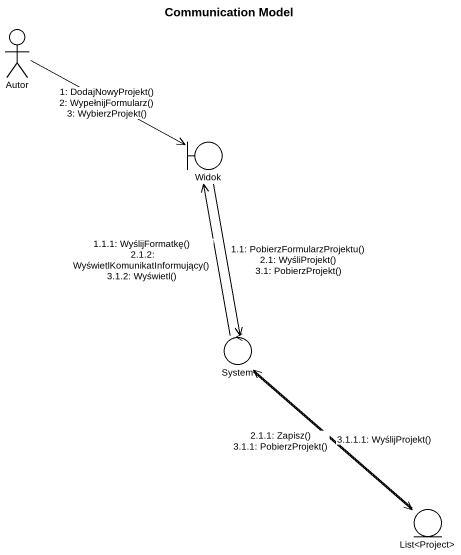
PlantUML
@startuml
title Communication Model
actor Autor
boundary Widok
control System
entity "List<Project>" as List_Project
Autor -right-> Widok : 1: DodajNowyProjekt()\n2: WypełnijFormularz()\n3: WybierzProjekt()
Widok --> System : 1.1: PobierzFormularzProjektu()\n2.1: WyśliProjekt()\n3.1: PobierzProjekt()
System -up-> Widok : 1.1.1: WyślijFormatkę()\n2.1.2: WyświetlKomunikatInformujący()\n3.1.2: Wyświetl()
System --> List_Project : 2.1.1: Zapisz()\n3.1.1: PobierzProjekt()
List_Project -up-> System : 3.1.1.1: WyślijProjekt()
@enduml
